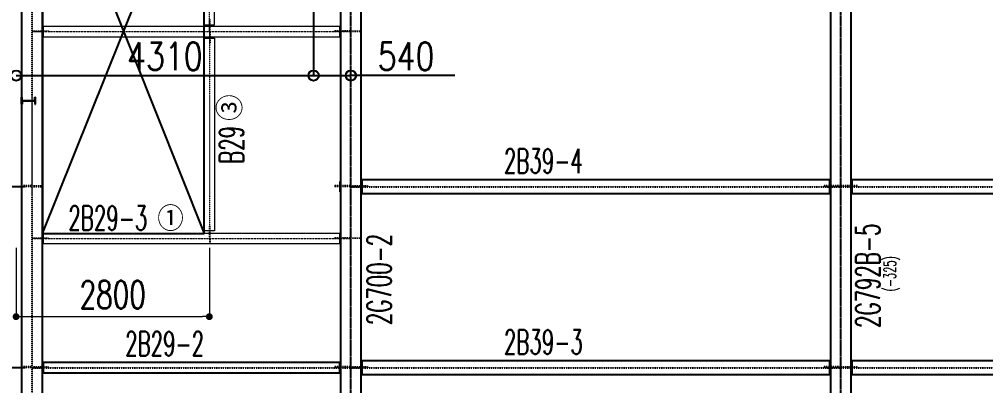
# Model space of a CAD drawing. Header units: millimetres. Extents: x -87051 to 180003, y -2961 to 97158.
# Drawn here: x 10777 to 24779, y 31966 to 37279 of the extents above; entities that cross this region are included whole.
import ezdxf
from ezdxf.enums import TextEntityAlignment as Align

# ---------------------------------------------------------------- set-up
doc = ezdxf.new("R2010")
doc.units = ezdxf.units.MM
doc.header["$LTSCALE"] = 0.2
doc.header["$PDMODE"] = 1
doc.linetypes.add('CENTER', pattern=[2, 1.25, -0.25, 0.25, -0.25])
doc.linetypes.add('HIDDEN', pattern=[0.375, 0.25, -0.125])
doc.layers.get('Defpoints').update_dxf_attribs({"color": 40})
doc.layers.add('1_文字', color=3, linetype='Continuous')
for name, color, linetype, lineweight, true_color in [('A_寸法', 1, 'Continuous', 9, 0xff0000), ('S-撤去', 5, 'Continuous', 9, 0x0000ff), ('S-新設', 1, 'Continuous', 9, 0xff0000)]:
    doc.layers.add(name, color=color, linetype=linetype, lineweight=lineweight, true_color=true_color)
doc.styles.add('Dim', font='simplex.shx', dxfattribs={"width": 0.7, "bigfont": 'extfont2.shx'})
doc.styles.get("Standard").update_dxf_attribs({"font": 'simplex.shx', "width": 0.8, "height": 700, "bigfont": 'extfont2.shx'})
doc.dimstyles.new('1-200', dxfattribs={"dimscale": 200, "dimtxt": 3, "dimasz": 1, "dimexe": 1, "dimexo": 1, "dimgap": 1, "dimtad": 1, "dimdec": 0, "dimtxsty": 'Dim', "dimblk": 'DOT', "dimcen": 2.5, "dimadec": 0, "dimazin": 0, "dimtfac": 1, "dimtdec": 0, "dimtix": 1, "dimtmove": 2, "dimatfit": 3, "dimldrblk": '引出線', "dimfxl": 1, "dimlwd": -1, "dimlwe": -1, "dimarcsym": 0})

# ---------------------------------------------------------------- blocks, each defined once
blk = doc.blocks.new('_Dot')
at = {"color": 0, "linetype": 'ByBlock', "lineweight": -2}
blk.add_line((-0.5, 0), (-1, 0), dxfattribs=at)
at = {"color": 0, "linetype": 'ByBlock', "const_width": 0.5}
blk.add_lwpolyline([(-0.25, 0, 1), (0.25, 0, 1)], format="xyb", close=True, dxfattribs=at)
blk = doc.blocks.new('*D5')
at = {"layer": 'A_寸法', "color": 0, "transparency": 16777216}
for p, q in [((10730, 33967), (10730, 32967)), ((13530, 33967), (13530, 32967)), ((10830, 32967), (13430, 32967))]:
    blk.add_line(p, q, dxfattribs=at)
at = {"layer": 'Defpoints', "color": 0, "transparency": 16777216}
for p in [(10730, 33967), (13530, 33967), (13530, 32967)]:
    blk.add_point(p, dxfattribs=at)
at = {"layer": 'A_寸法', "color": 0, "transparency": 16777216, "xscale": 100, "yscale": 100, "zscale": 100, "rotation": 180}
blk.add_blockref('_Dot', (10730, 32967), dxfattribs=at)
at = {"layer": 'A_寸法', "color": 0, "transparency": 16777216, "xscale": 100, "yscale": 100, "zscale": 100}
blk.add_blockref('_Dot', (13530, 32967), dxfattribs=at)
at = {"layer": 'A_寸法', "color": 0, "transparency": 16777216, "insert": (12130, 33287), "char_height": 400, "attachment_point": 5, "style": 'Dim'}
blk.add_mtext('2800', dxfattribs=at)
blk = doc.blocks.new('引出線')
at = {"color": 0, "linetype": 'ByBlock'}
for points in [[(0, 0), (-1.96, -0.4)], [(-1, 0), (0, 0)]]:
    blk.add_lwpolyline(points, dxfattribs=at)

msp = doc.modelspace()

# ---------------------------------------------------------------- linework, layer by layer
at = {"color": 8, "linetype": 'CENTER'}
for p, q in [((15580.4, 16438.1), (15580.4, 49550.6)), ((22680.4, 16438.1), (22680.4, 49550.6))]:
    msp.add_line(p, q, dxfattribs=at)
at = {"color": 8, "linetype": 'HIDDEN'}
for p, q in [((10960.4, 29600.6), (10960.4, 40100.6)), ((10953.9, 34862.4), (10810.4, 34862.4)), ((10810.4, 34862.4), (10810.4, 34853.4)), ((10953.9, 34853.4), (10810.4, 34853.4)), ((10953.9, 34862.4), (10953.9, 34853.4)), ((10966.9, 34862.4), (11110.4, 34862.4)), ((10966.9, 34862.4), (10966.9, 34853.4)), ((10966.9, 34853.4), (11110.4, 34853.4)), ((15420.4, 34862.4), (15340.4, 34862.4)), ((15340.4, 34862.4), (15340.4, 34853.4)), ((15420.4, 34853.4), (15340.4, 34853.4)), ((15573.9, 34862.4), (15430.4, 34862.4)), ((15573.9, 34853.4), (15430.4, 34853.4)), ((15573.9, 34862.4), (15573.9, 34853.4)), ((15580.4, 34850.6), (22680.4, 34850.6)), ((15586.9, 34863.1), (15730.4, 34863.1)), ((15586.9, 34863.1), (15586.9, 34854.1)), ((15586.9, 34854.1), (15730.4, 34854.1)), ((15740.4, 34863.1), (15820.4, 34863.1)), ((15740.4, 34854.1), (15820.4, 34854.1)), ((15820.4, 34863.1), (15820.4, 34854.1)), ((22520.4, 34863.1), (22440.4, 34863.1)), ((22440.4, 34863.1), (22440.4, 34854.1)), ((22520.4, 34854.1), (22440.4, 34854.1)), ((22673.4, 34863.1), (22530.4, 34863.1)), ((22673.4, 34854.1), (22530.4, 34854.1)), ((22673.4, 34863.1), (22673.4, 34854.1)), ((22680.4, 34850.6), (30680.4, 34850.6)), ((22687.4, 34866.6), (22830.4, 34866.6)), ((22687.4, 34866.6), (22687.4, 34854.6)), ((22687.4, 34854.6), (22830.4, 34854.6)), ((22840.4, 34866.6), (22920.4, 34866.6)), ((22840.4, 34854.6), (22920.4, 34854.6)), ((22920.4, 34866.6), (22920.4, 34854.6)), ((10953.9, 32237.4), (10810.4, 32237.4)), ((10810.4, 32237.4), (10810.4, 32228.4)), ((10953.9, 32228.4), (10810.4, 32228.4)), ((10953.9, 32237.4), (10953.9, 32228.4)), ((10960.4, 32225.6), (15580.4, 32225.6)), ((10966.9, 32237.4), (11110.4, 32237.4)), ((10966.9, 32237.4), (10966.9, 32228.4)), ((10966.9, 32228.4), (11110.4, 32228.4)), ((11120.4, 32237.4), (11200.4, 32237.4)), ((11120.4, 32228.4), (11200.4, 32228.4)), ((11200.4, 32237.4), (11200.4, 32228.4)), ((15420.4, 32237.4), (15340.4, 32237.4)), ((15340.4, 32237.4), (15340.4, 32228.4)), ((15420.4, 32228.4), (15340.4, 32228.4)), ((15573.9, 32237.4), (15430.4, 32237.4)), ((15573.9, 32228.4), (15430.4, 32228.4)), ((15573.9, 32237.4), (15573.9, 32228.4)), ((15580.4, 32225.6), (22680.4, 32225.6)), ((15586.9, 32238.1), (15730.4, 32238.1)), ((15586.9, 32238.1), (15586.9, 32229.1)), ((15586.9, 32229.1), (15730.4, 32229.1)), ((15740.4, 32238.1), (15820.4, 32238.1)), ((15740.4, 32229.1), (15820.4, 32229.1)), ((15820.4, 32238.1), (15820.4, 32229.1)), ((22520.4, 32238.1), (22440.4, 32238.1)), ((22440.4, 32238.1), (22440.4, 32229.1)), ((22520.4, 32229.1), (22440.4, 32229.1)), ((22673.4, 32238.1), (22530.4, 32238.1)), ((22673.4, 32229.1), (22530.4, 32229.1)), ((22673.4, 32238.1), (22673.4, 32229.1)), ((22680.4, 32225.6), (30680.4, 32225.6)), ((22687.4, 32241.6), (22830.4, 32241.6)), ((22687.4, 32241.6), (22687.4, 32229.6)), ((22687.4, 32229.6), (22830.4, 32229.6)), ((22840.4, 32241.6), (22920.4, 32241.6)), ((22840.4, 32229.6), (22920.4, 32229.6)), ((22920.4, 32241.6), (22920.4, 32229.6))]:
    msp.add_line(p, q, dxfattribs=at)
at = {"color": 8, "linetype": 'Continuous'}
for p, q in [((15040.4, 40000.6), (15040.4, 36463.6)), ((10810.4, 39195.6), (10810.4, 30505.6)), ((11110.4, 30505.6), (11110.4, 39195.6)), ((15430.4, 38695.6), (15430.4, 30505.6)), ((15730.4, 30505.6), (15730.4, 38695.6)), ((22530.4, 38695.6), (22530.4, 30805.6)), ((22830.4, 30805.6), (22830.4, 38695.6)), ((10730.4, 36463.6), (15040.4, 36463.6)), ((15040.4, 36463.6), (15580.4, 36463.6)), ((17089.1, 36463.6), (15580.4, 36463.6)), ((10810.4, 36050.6), (10810.4, 36150.6)), ((10818.4, 36150.6), (10810.4, 36150.6)), ((10818.4, 36111.4), (10818.4, 36150.6)), ((11002.4, 36150.6), (11010.4, 36150.6)), ((11002.4, 36111.4), (11002.4, 36150.6)), ((11010.4, 36050.6), (11010.4, 36150.6)), ((10818.4, 36050.6), (10810.4, 36050.6)), ((10818.4, 36089.9), (10818.4, 36050.6)), ((10826.4, 36103.4), (10994.4, 36103.4)), ((10826.4, 36097.9), (10994.4, 36097.9)), ((11002.4, 36089.9), (11002.4, 36050.6)), ((11002.4, 36050.6), (11010.4, 36050.6)), ((15740.4, 34950.1), (15740.4, 34751.1)), ((22520.4, 34950.1), (15740.4, 34950.1)), ((22520.4, 34751.1), (22520.4, 34950.1)), ((22840.4, 34950.1), (22840.4, 34751.1)), ((30520.4, 34950.1), (22840.4, 34950.1)), ((10860.4, 34850.6), (7020.6, 34850.6)), ((10860.4, 34850.6), (7020.6, 34850.6)), ((15430.4, 34862.4), (15420.4, 34862.4)), ((15430.4, 34853.4), (15420.4, 34853.4)), ((15730.4, 34863.1), (15740.4, 34863.1)), ((15730.4, 34854.1), (15740.4, 34854.1)), ((15740.4, 34751.1), (22520.4, 34751.1)), ((22530.4, 34863.1), (22520.4, 34863.1)), ((22530.4, 34854.1), (22520.4, 34854.1)), ((22830.4, 34866.6), (22840.4, 34866.6)), ((22830.4, 34854.6), (22840.4, 34854.6)), ((22840.4, 34751.1), (30520.4, 34751.1)), ((10860.4, 32225.6), (7020.6, 32225.6)), ((10860.4, 32225.6), (7020.6, 32225.6)), ((11110.4, 32237.4), (11120.4, 32237.4)), ((11110.4, 32228.4), (11120.4, 32228.4)), ((11120.4, 32300.1), (11120.4, 32151.1)), ((15420.4, 32300.1), (11120.4, 32300.1)), ((15420.4, 32151.1), (15420.4, 32300.1)), ((15430.4, 32237.4), (15420.4, 32237.4)), ((15430.4, 32228.4), (15420.4, 32228.4)), ((15730.4, 32238.1), (15740.4, 32238.1)), ((15730.4, 32229.1), (15740.4, 32229.1)), ((15740.4, 32325.1), (15740.4, 32126.1)), ((22520.4, 32325.1), (15740.4, 32325.1)), ((22520.4, 32126.1), (22520.4, 32325.1)), ((22530.4, 32238.1), (22520.4, 32238.1)), ((22530.4, 32229.1), (22520.4, 32229.1)), ((22830.4, 32241.6), (22840.4, 32241.6)), ((22830.4, 32229.6), (22840.4, 32229.6)), ((22840.4, 32325.1), (22840.4, 32126.1)), ((30520.4, 32325.1), (22840.4, 32325.1)), ((11120.4, 32151.1), (15420.4, 32151.1)), ((15740.4, 32126.1), (22520.4, 32126.1)), ((22840.4, 32126.1), (30520.4, 32126.1))]:
    msp.add_line(p, q, dxfattribs=at)
for centre in [(10730.4, 36463.6), (15040.4, 36463.6), (15040.4, 36463.6), (15580.4, 36463.6)]:
    msp.add_circle(centre, 75, dxfattribs=at)
for centre, start, end in [((10826.4, 36111.4), 180, 270), ((10826.4, 36089.9), 90, 180), ((10994.4, 36111.4), 270, 0), ((10994.4, 36089.9), 0, 90)]:
    msp.add_arc(centre, 8, start, end, dxfattribs=at)
at = {"layer": '1_文字'}
for p, q in [((11110.4, 34175.1), (13455.9, 40001.1)), ((11135.4, 40001.1), (13455.9, 34175.1))]:
    msp.add_line(p, q, dxfattribs=at)
msp.add_lwpolyline([(11135.4, 40001.1), (11135.4, 39925.6), (11110.4, 39925.6), (11110.4, 34175.1), (13455.9, 34175.1), (13455.9, 40001.1), (11135.4, 40001.1)], dxfattribs=at)
at = {"layer": 'S-撤去', "linetype": 'Continuous'}
msp.add_line((15420.4, 34776.1), (15420.4, 34925.1), dxfattribs=at)
at = {"layer": 'S-新設', "linetype": 'HIDDEN'}
for p, q in [((13530.4, 37100.6), (13530.4, 40125.6)), ((13533.2, 37198.1), (13533.2, 37278.1)), ((13533.2, 37278.1), (13542.2, 37278.1)), ((13542.2, 37198.1), (13542.2, 37278.1)), ((10966.9, 37112.4), (11110.4, 37112.4)), ((10966.9, 37112.4), (10966.9, 37103.4)), ((11120.4, 37112.4), (11200.4, 37112.4)), ((11200.4, 37112.4), (11200.4, 37103.4)), ((13533.2, 37104.1), (13533.2, 37188.1)), ((13542.2, 37104.1), (13542.2, 37188.1)), ((15420.4, 37112.4), (15340.4, 37112.4)), ((15340.4, 37112.4), (15340.4, 37103.4)), ((15573.9, 37112.4), (15430.4, 37112.4)), ((15573.9, 37112.4), (15573.9, 37103.4)), ((15586.9, 37112.4), (15730.4, 37112.4)), ((15586.9, 37112.4), (15586.9, 37103.4)), ((10966.9, 37103.4), (11110.4, 37103.4)), ((11120.4, 37103.4), (11200.4, 37103.4)), ((13530.4, 37100.6), (13530.4, 34075.6)), ((13533.2, 37104.1), (13542.2, 37104.1)), ((13533.2, 37097.1), (13533.2, 37013.1)), ((13533.2, 37097.1), (13542.2, 37097.1)), ((13533.2, 37003.1), (13533.2, 36923.1)), ((13542.2, 37097.1), (13542.2, 37013.1)), ((13542.2, 37003.1), (13542.2, 36923.1)), ((15420.4, 37103.4), (15340.4, 37103.4)), ((15573.9, 37103.4), (15430.4, 37103.4)), ((15586.9, 37103.4), (15730.4, 37103.4)), ((13533.2, 36923.1), (13542.2, 36923.1)), ((13533.2, 34210.1), (13533.2, 34278.1)), ((13533.2, 34278.1), (13542.2, 34278.1)), ((13533.2, 34104.1), (13533.2, 34200.1)), ((13542.2, 34210.1), (13542.2, 34278.1)), ((13542.2, 34104.1), (13542.2, 34200.1)), ((10966.9, 34112.4), (11110.4, 34112.4)), ((10966.9, 34112.4), (10966.9, 34103.4)), ((10966.9, 34103.4), (11110.4, 34103.4)), ((11120.4, 34112.4), (11200.4, 34112.4)), ((11120.4, 34103.4), (11200.4, 34103.4)), ((11200.4, 34112.4), (11200.4, 34103.4)), ((13533.2, 34104.1), (13542.2, 34104.1)), ((13533.2, 34097.1), (13542.2, 34097.1)), ((13533.2, 34097.1), (13533.2, 34026.1)), ((13542.2, 34097.1), (13542.2, 34026.1)), ((15420.4, 34112.4), (15340.4, 34112.4)), ((15340.4, 34112.4), (15340.4, 34103.4)), ((15420.4, 34103.4), (15340.4, 34103.4)), ((15573.9, 34112.4), (15430.4, 34112.4)), ((15573.9, 34103.4), (15430.4, 34103.4)), ((15573.9, 34112.4), (15573.9, 34103.4)), ((15586.9, 34112.4), (15730.4, 34112.4)), ((15586.9, 34112.4), (15586.9, 34103.4)), ((15586.9, 34103.4), (15730.4, 34103.4)), ((13533.2, 34026.1), (13542.2, 34026.1))]:
    msp.add_line(p, q, dxfattribs=at)
at = {"layer": 'S-新設', "linetype": 'Continuous'}
for p, q in [((13455.9, 39991.1), (13455.9, 37198.1)), ((13604.9, 37198.1), (13604.9, 39991.1)), ((11110.4, 37112.4), (11120.4, 37112.4)), ((11120.4, 37175.1), (11120.4, 37026.1)), ((15420.4, 37175.1), (11120.4, 37175.1)), ((13455.9, 37198.1), (13604.9, 37198.1)), ((13533.2, 37188.1), (13533.2, 37198.1)), ((13542.2, 37188.1), (13542.2, 37198.1)), ((15420.4, 37026.1), (15420.4, 37175.1)), ((15430.4, 37112.4), (15420.4, 37112.4)), ((11110.4, 37103.4), (11120.4, 37103.4)), ((11120.4, 37026.1), (15420.4, 37026.1)), ((13455.9, 37003.1), (13604.9, 37003.1)), ((13455.9, 34210.1), (13455.9, 37003.1)), ((13533.2, 37013.1), (13533.2, 37003.1)), ((13542.2, 37013.1), (13542.2, 37003.1)), ((13604.9, 37003.1), (13604.9, 34210.1)), ((15430.4, 37103.4), (15420.4, 37103.4)), ((11120.4, 34175.1), (11120.4, 34026.1)), ((15420.4, 34175.1), (11120.4, 34175.1)), ((13604.9, 34210.1), (13455.9, 34210.1)), ((13533.2, 34200.1), (13533.2, 34210.1)), ((13542.2, 34200.1), (13542.2, 34210.1)), ((15420.4, 34026.1), (15420.4, 34175.1)), ((11110.4, 34112.4), (11120.4, 34112.4)), ((11110.4, 34103.4), (11120.4, 34103.4)), ((15430.4, 34112.4), (15420.4, 34112.4)), ((15430.4, 34103.4), (15420.4, 34103.4)), ((11120.4, 34026.1), (15420.4, 34026.1))]:
    msp.add_line(p, q, dxfattribs=at)
at = {"layer": 'S-新設', "linetype": 'HIDDEN', "ltscale": 5}
for p, q in [((10960.4, 37100.6), (15580.4, 37100.6)), ((10960.4, 34100.6), (15580.4, 34100.6))]:
    msp.add_line(p, q, dxfattribs=at)

# ---------------------------------------------------------------- texts
at = {"color": 8, "width": 0.8}
msp.add_text('4310', height=400, dxfattribs=at).set_placement((12885.4, 36543.6), align=Align.CENTER)
at = {"color": 8}
for s, height, width, p in [('540', 400, 0.8, (15969.1, 36543.6)), ('2B39-4', 350, 0.6, (17798.4, 35050.1)), ('2B39-3', 350, 0.6, (17798.4, 32425.1)), ('2B29-2', 350, 0.6, (12310.4, 32400.1))]:
    msp.add_text(s, height=height, dxfattribs=dict(at, width=width)).set_placement(p)
at = {"color": 8, "width": 0.6}
for s, height, p in [('2G792B-5', 350, (23247, 32804.3)), ('2G700-2', 350, (16165.8, 32844.5)), ('(-325)', 175, (23478.3, 33332.9))]:
    msp.add_text(s, height=height, rotation=90, dxfattribs=at).set_placement(p)
at = {"layer": 'S-新設', "linetype": 'Continuous'}
msp.add_text('③', height=350, rotation=90, dxfattribs=at).set_placement((14008.8, 35806.1))
at = {"layer": 'S-新設', "linetype": 'Continuous', "width": 0.6}
msp.add_text('B29', height=350, rotation=90, dxfattribs=at).set_placement((14026, 35182.9))
at = {"layer": 'S-新設', "linetype": 'Continuous'}
msp.add_text('①', height=350, dxfattribs=at).set_placement((12775.2, 34210.5))
at = {"layer": 'S-新設', "linetype": 'Continuous', "width": 0.6}
msp.add_text('2B29-3', height=350, dxfattribs=at).set_placement((11487.4, 34222.6))

# ---------------------------------------------------------------- dimensions: what is measured, and where the dimension line sits
at = {"layer": 'A_寸法'}
dim = msp.add_linear_dim(base=(13530.4, 32967.2), p1=(10730.4, 33967.1), p2=(13530.4, 33967.1), dimstyle='1-200', override={"dimtxt": 2, "dimasz": 0.5, "dimexe": 0, "dimexo": 0, "dimgap": 0.6}, dxfattribs=at)
dim.commit()
dim.dimension.update_dxf_attribs({"geometry": '*D5', "text_midpoint": (12130.4, 33287.2)})

doc.saveas('drawing.dxf')
